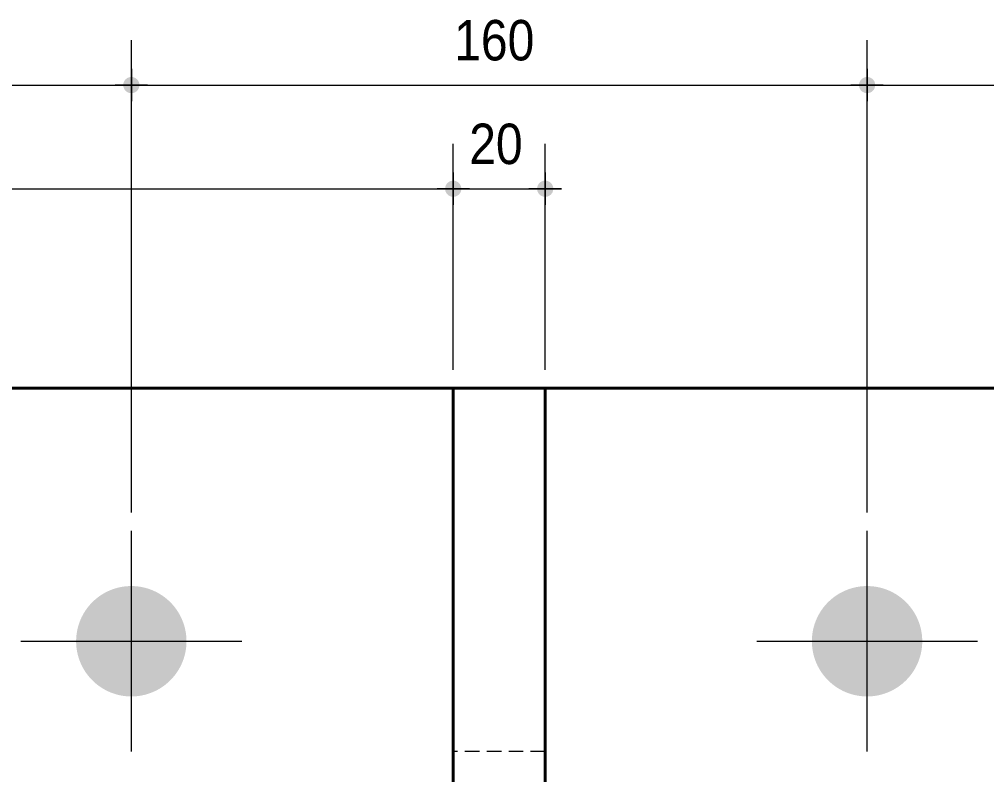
# Model space of a CAD drawing. Header units: millimetres. Extents: x 2 to 410, y 5 to 282.
# Drawn here: x 248.1 to 300.7, y 198.9 to 240 of the extents above; entities that cross this region are included whole.
import ezdxf

# ---------------------------------------------------------------- set-up
doc = ezdxf.new("R2010")
doc.units = ezdxf.units.MM
doc.linetypes.add('CACHE2', pattern=[1.190625, 0.79375, -0.396875])
for name, color, linetype, lineweight in [('Boulon', 7, 'Continuous', 0), ('Cache', 7, 'Continuous', 0), ('Cotation', 7, 'Continuous', 0), ('Piece', 2, 'Continuous', 0)]:
    doc.layers.add(name, color=color, linetype=linetype, lineweight=lineweight)
doc.styles.add('ARIAL', font='ARIAL.TTF')

# ---------------------------------------------------------------- blocks, each defined once
blk = doc.blocks.new('*A4')
at = {"layer": 'Boulon'}
for points in [[(257.186, 206.083), (257.183, 206.009), (257.178, 205.936), (257.172, 205.862), (257.164, 205.789), (257.154, 205.716), (257.142, 205.643), (257.129, 205.571), (257.114, 205.499), (257.097, 205.427), (257.078, 205.356), (257.057, 205.285), (257.035, 205.215), (257.011, 205.146), (256.985, 205.077), (256.958, 205.008), (256.929, 204.941), (256.898, 204.874), (256.866, 204.807), (256.832, 204.742), (256.797, 204.678), (256.76, 204.614), (256.721, 204.551), (256.681, 204.49), (256.639, 204.429), (256.596, 204.369), (256.551, 204.311), (256.505, 204.253), (256.458, 204.197), (256.409, 204.142), (256.359, 204.088), (256.308, 204.035), (256.255, 203.984), (256.201, 203.933), (256.146, 203.885), (256.09, 203.837), (256.032, 203.791), (255.974, 203.747), (255.914, 203.704), (255.853, 203.662), (255.791, 203.622), (255.729, 203.583), (255.665, 203.546), (255.601, 203.511), (255.535, 203.477), (255.469, 203.444), (255.402, 203.414), (255.334, 203.385), (255.266, 203.357), (255.197, 203.332), (255.127, 203.308), (255.057, 203.286), (254.987, 203.265), (254.915, 203.246), (254.844, 203.229), (254.772, 203.214), (254.699, 203.2), (254.627, 203.189), (254.554, 203.179), (254.48, 203.171), (254.407, 203.164), (254.334, 203.16), (254.26, 203.157), (254.186, 203.156), (254.113, 203.157), (254.039, 203.16), (253.966, 203.164), (253.892, 203.171), (253.819, 203.179), (253.746, 203.189), (253.674, 203.2), (253.601, 203.214), (253.529, 203.229), (253.457, 203.246), (253.386, 203.265), (253.316, 203.286), (253.245, 203.308), (253.176, 203.332), (253.107, 203.357), (253.038, 203.385), (252.971, 203.414), (252.904, 203.444), (252.838, 203.477), (252.772, 203.511), (252.708, 203.546), (252.644, 203.583), (252.581, 203.622), (252.52, 203.662), (252.459, 203.704), (252.399, 203.747), (252.341, 203.791), (252.283, 203.837), (252.227, 203.885), (252.172, 203.933), (252.118, 203.984), (252.065, 204.035), (252.014, 204.088), (251.964, 204.142), (251.915, 204.197), (251.867, 204.253), (251.821, 204.311), (251.777, 204.369), (251.734, 204.429), (251.692, 204.49), (251.652, 204.551), (251.613, 204.614), (251.576, 204.678), (251.541, 204.742), (251.507, 204.807), (251.474, 204.874), (251.444, 204.941), (251.415, 205.008), (251.387, 205.077), (251.362, 205.146), (251.338, 205.215), (251.316, 205.285), (251.295, 205.356), (251.276, 205.427), (251.259, 205.499), (251.244, 205.571), (251.231, 205.643), (251.219, 205.716), (251.209, 205.789), (251.201, 205.862), (251.195, 205.936), (251.19, 206.009), (251.187, 206.083), (251.186, 206.156), (251.187, 206.23), (251.19, 206.304), (251.195, 206.377), (251.201, 206.45), (251.209, 206.524), (251.219, 206.597), (251.231, 206.669), (251.244, 206.742), (251.259, 206.814), (251.276, 206.885), (251.295, 206.956), (251.316, 207.027), (251.338, 207.097), (251.362, 207.167), (251.387, 207.236), (251.415, 207.304), (251.444, 207.372), (251.474, 207.439), (251.507, 207.505), (251.541, 207.571), (251.576, 207.635), (251.613, 207.699), (251.652, 207.761), (251.692, 207.823), (251.734, 207.884), (251.777, 207.943), (251.821, 208.002), (251.867, 208.06), (251.915, 208.116), (251.964, 208.171), (252.014, 208.225), (252.065, 208.278), (252.118, 208.329), (252.172, 208.379), (252.227, 208.428), (252.283, 208.475), (252.341, 208.521), (252.399, 208.566), (252.459, 208.609), (252.52, 208.651), (252.581, 208.691), (252.644, 208.73), (252.708, 208.767), (252.772, 208.802), (252.838, 208.836), (252.904, 208.868), (252.971, 208.899), (253.038, 208.928), (253.107, 208.955), (253.176, 208.981), (253.245, 209.005), (253.316, 209.027), (253.386, 209.048), (253.457, 209.066), (253.529, 209.083), (253.601, 209.099), (253.674, 209.112), (253.746, 209.124), (253.819, 209.134), (253.892, 209.142), (253.966, 209.148), (254.039, 209.153), (254.113, 209.155), (254.186, 209.156), (254.26, 209.155), (254.334, 209.153), (254.407, 209.148), (254.48, 209.142), (254.554, 209.134), (254.627, 209.124), (254.699, 209.112), (254.772, 209.099), (254.844, 209.083), (254.915, 209.066), (254.987, 209.048), (255.057, 209.027), (255.127, 209.005), (255.197, 208.981), (255.266, 208.955), (255.334, 208.928), (255.402, 208.899), (255.469, 208.868), (255.535, 208.836), (255.601, 208.802), (255.665, 208.767), (255.729, 208.73), (255.791, 208.691), (255.853, 208.651), (255.914, 208.609), (255.974, 208.566), (256.032, 208.521), (256.09, 208.475), (256.146, 208.428), (256.201, 208.379), (256.255, 208.329), (256.308, 208.278), (256.359, 208.225), (256.409, 208.171), (256.458, 208.116), (256.505, 208.06), (256.551, 208.002), (256.596, 207.943), (256.639, 207.884), (256.681, 207.823), (256.721, 207.761), (256.76, 207.699), (256.797, 207.635), (256.832, 207.571), (256.866, 207.505), (256.898, 207.439), (256.929, 207.372), (256.958, 207.304), (256.985, 207.236), (257.011, 207.167), (257.035, 207.097), (257.057, 207.027), (257.078, 206.956), (257.097, 206.885), (257.114, 206.814), (257.129, 206.742), (257.142, 206.669), (257.154, 206.597), (257.164, 206.524), (257.172, 206.45), (257.178, 206.377), (257.183, 206.304), (257.186, 206.23), (257.186, 206.156)], [(297.186, 206.083), (297.183, 206.009), (297.178, 205.936), (297.172, 205.862), (297.164, 205.789), (297.154, 205.716), (297.142, 205.643), (297.129, 205.571), (297.114, 205.499), (297.097, 205.427), (297.078, 205.356), (297.057, 205.285), (297.035, 205.215), (297.011, 205.146), (296.985, 205.077), (296.958, 205.008), (296.929, 204.941), (296.898, 204.874), (296.866, 204.807), (296.832, 204.742), (296.797, 204.678), (296.76, 204.614), (296.721, 204.551), (296.681, 204.49), (296.639, 204.429), (296.596, 204.369), (296.551, 204.311), (296.505, 204.253), (296.458, 204.197), (296.409, 204.142), (296.359, 204.088), (296.308, 204.035), (296.255, 203.984), (296.201, 203.933), (296.146, 203.885), (296.09, 203.837), (296.032, 203.791), (295.974, 203.747), (295.914, 203.704), (295.853, 203.662), (295.791, 203.622), (295.729, 203.583), (295.665, 203.546), (295.601, 203.511), (295.535, 203.477), (295.469, 203.444), (295.402, 203.414), (295.334, 203.385), (295.266, 203.357), (295.197, 203.332), (295.127, 203.308), (295.057, 203.286), (294.987, 203.265), (294.915, 203.246), (294.844, 203.229), (294.772, 203.214), (294.699, 203.2), (294.627, 203.189), (294.554, 203.179), (294.48, 203.171), (294.407, 203.164), (294.334, 203.16), (294.26, 203.157), (294.186, 203.156), (294.113, 203.157), (294.039, 203.16), (293.966, 203.164), (293.892, 203.171), (293.819, 203.179), (293.746, 203.189), (293.674, 203.2), (293.601, 203.214), (293.529, 203.229), (293.457, 203.246), (293.386, 203.265), (293.316, 203.286), (293.245, 203.308), (293.176, 203.332), (293.107, 203.357), (293.038, 203.385), (292.971, 203.414), (292.904, 203.444), (292.838, 203.477), (292.772, 203.511), (292.708, 203.546), (292.644, 203.583), (292.581, 203.622), (292.52, 203.662), (292.459, 203.704), (292.399, 203.747), (292.341, 203.791), (292.283, 203.837), (292.227, 203.885), (292.172, 203.933), (292.118, 203.984), (292.065, 204.035), (292.014, 204.088), (291.964, 204.142), (291.915, 204.197), (291.867, 204.253), (291.821, 204.311), (291.777, 204.369), (291.734, 204.429), (291.692, 204.49), (291.652, 204.551), (291.613, 204.614), (291.576, 204.678), (291.541, 204.742), (291.507, 204.807), (291.474, 204.874), (291.444, 204.941), (291.415, 205.008), (291.387, 205.077), (291.362, 205.146), (291.338, 205.215), (291.316, 205.285), (291.295, 205.356), (291.276, 205.427), (291.259, 205.499), (291.244, 205.571), (291.231, 205.643), (291.219, 205.716), (291.209, 205.789), (291.201, 205.862), (291.195, 205.936), (291.19, 206.009), (291.187, 206.083), (291.186, 206.156), (291.187, 206.23), (291.19, 206.304), (291.195, 206.377), (291.201, 206.45), (291.209, 206.524), (291.219, 206.597), (291.231, 206.669), (291.244, 206.742), (291.259, 206.814), (291.276, 206.885), (291.295, 206.956), (291.316, 207.027), (291.338, 207.097), (291.362, 207.167), (291.387, 207.236), (291.415, 207.304), (291.444, 207.372), (291.474, 207.439), (291.507, 207.505), (291.541, 207.571), (291.576, 207.635), (291.613, 207.699), (291.652, 207.761), (291.692, 207.823), (291.734, 207.884), (291.777, 207.943), (291.821, 208.002), (291.867, 208.06), (291.915, 208.116), (291.964, 208.171), (292.014, 208.225), (292.065, 208.278), (292.118, 208.329), (292.172, 208.379), (292.227, 208.428), (292.283, 208.475), (292.341, 208.521), (292.399, 208.566), (292.459, 208.609), (292.52, 208.651), (292.581, 208.691), (292.644, 208.73), (292.708, 208.767), (292.772, 208.802), (292.838, 208.836), (292.904, 208.868), (292.971, 208.899), (293.038, 208.928), (293.107, 208.955), (293.176, 208.981), (293.245, 209.005), (293.316, 209.027), (293.386, 209.048), (293.457, 209.066), (293.529, 209.083), (293.601, 209.099), (293.674, 209.112), (293.746, 209.124), (293.819, 209.134), (293.892, 209.142), (293.966, 209.148), (294.039, 209.153), (294.113, 209.155), (294.186, 209.156), (294.26, 209.155), (294.334, 209.153), (294.407, 209.148), (294.48, 209.142), (294.554, 209.134), (294.627, 209.124), (294.699, 209.112), (294.772, 209.099), (294.844, 209.083), (294.915, 209.066), (294.987, 209.048), (295.057, 209.027), (295.127, 209.005), (295.197, 208.981), (295.266, 208.955), (295.334, 208.928), (295.402, 208.899), (295.469, 208.868), (295.535, 208.836), (295.601, 208.802), (295.665, 208.767), (295.729, 208.73), (295.791, 208.691), (295.853, 208.651), (295.914, 208.609), (295.974, 208.566), (296.032, 208.521), (296.09, 208.475), (296.146, 208.428), (296.201, 208.379), (296.255, 208.329), (296.308, 208.278), (296.359, 208.225), (296.409, 208.171), (296.458, 208.116), (296.505, 208.06), (296.551, 208.002), (296.596, 207.943), (296.639, 207.884), (296.681, 207.823), (296.721, 207.761), (296.76, 207.699), (296.797, 207.635), (296.832, 207.571), (296.866, 207.505), (296.898, 207.439), (296.929, 207.372), (296.958, 207.304), (296.985, 207.236), (297.011, 207.167), (297.035, 207.097), (297.057, 207.027), (297.078, 206.956), (297.097, 206.885), (297.114, 206.814), (297.129, 206.742), (297.142, 206.669), (297.154, 206.597), (297.164, 206.524), (297.172, 206.45), (297.178, 206.377), (297.183, 206.304), (297.186, 206.23), (297.186, 206.156)]]:
    blk.add_hatch(color=256, dxfattribs=at).paths.add_polyline_path(points, flags=17)
at = {"layer": 'Boulon', "linetype": 'Continuous', "lineweight": 0}
for p, q in [((254.188, 200.156), (254.188, 212.156)), ((294.188, 200.156), (294.188, 212.156)), ((248.188, 206.156), (260.188, 206.156)), ((288.188, 206.156), (300.188, 206.156))]:
    blk.add_line(p, q, dxfattribs=at)
blk = doc.blocks.new('*A6')
at = {"layer": 'Cache', "color": 7, "linetype": 'CACHE2', "lineweight": 20}
blk.add_line((276.687296, 219.90632), (271.687296, 219.90632), dxfattribs=at)
at = {"layer": 'Piece', "color": 2, "linetype": 'Continuous', "lineweight": 40}
for p, q in [((271.687296, 219.90632), (204.187215, 219.90632)), ((344.187215, 219.90632), (276.687296, 219.90632))]:
    blk.add_line(p, q, dxfattribs=at)
blk = doc.blocks.new('*A7')
at = {"layer": 'Cache', "color": 7, "linetype": 'CACHE2', "lineweight": 20}
for p, q in [((276.687296, 200.157532), (271.687296, 200.157532)), ((271.687296, 195.329976), (276.687296, 195.329976))]:
    blk.add_line(p, q, dxfattribs=at)
at = {"layer": 'Piece', "color": 2, "linetype": 'Continuous', "lineweight": 40}
for p, q in [((276.687296, 219.905401), (271.687296, 219.905401)), ((271.687296, 219.905401), (271.687296, 181.636649)), ((276.687296, 181.636649), (276.687296, 219.905401)), ((271.687296, 186.425782), (276.687296, 186.425782)), ((271.687296, 181.636649), (276.687296, 181.636649))]:
    blk.add_line(p, q, dxfattribs=at)
blk = doc.blocks.new('*A24')
at = {"layer": 'Cotation'}
blk.add_hatch(color=256, dxfattribs=at).paths.add_polyline_path([(271.666, 230.311), (271.644, 230.312), (271.623, 230.315), (271.601, 230.318), (271.58, 230.323), (271.56, 230.329), (271.539, 230.336), (271.519, 230.344), (271.499, 230.352), (271.48, 230.362), (271.461, 230.373), (271.443, 230.384), (271.425, 230.397), (271.408, 230.41), (271.392, 230.424), (271.376, 230.439), (271.361, 230.455), (271.347, 230.471), (271.334, 230.488), (271.321, 230.506), (271.31, 230.524), (271.299, 230.543), (271.29, 230.562), (271.281, 230.582), (271.273, 230.602), (271.266, 230.622), (271.26, 230.643), (271.256, 230.664), (271.252, 230.685), (271.249, 230.707), (271.248, 230.728), (271.247, 230.75), (271.248, 230.772), (271.249, 230.793), (271.252, 230.815), (271.256, 230.836), (271.26, 230.857), (271.266, 230.878), (271.273, 230.898), (271.281, 230.918), (271.29, 230.938), (271.299, 230.957), (271.31, 230.976), (271.321, 230.994), (271.334, 231.012), (271.347, 231.029), (271.361, 231.046), (271.376, 231.061), (271.392, 231.076), (271.408, 231.09), (271.425, 231.103), (271.443, 231.116), (271.461, 231.127), (271.48, 231.138), (271.499, 231.148), (271.519, 231.157), (271.539, 231.164), (271.56, 231.171), (271.58, 231.177), (271.601, 231.182), (271.623, 231.185), (271.644, 231.188), (271.666, 231.19), (271.687, 231.19), (271.709, 231.19), (271.73, 231.188), (271.752, 231.185), (271.773, 231.182), (271.794, 231.177), (271.815, 231.171), (271.836, 231.164), (271.856, 231.157), (271.875, 231.148), (271.895, 231.138), (271.914, 231.127), (271.932, 231.116), (271.949, 231.103), (271.966, 231.09), (271.983, 231.076), (271.998, 231.061), (272.013, 231.046), (272.027, 231.029), (272.041, 231.012), (272.053, 230.994), (272.065, 230.976), (272.075, 230.957), (272.085, 230.938), (272.094, 230.918), (272.102, 230.898), (272.108, 230.878), (272.114, 230.857), (272.119, 230.836), (272.123, 230.815), (272.125, 230.793), (272.127, 230.772), (272.127, 230.75), (272.127, 230.728), (272.125, 230.707), (272.123, 230.685), (272.119, 230.664), (272.114, 230.643), (272.108, 230.622), (272.102, 230.602), (272.094, 230.582), (272.085, 230.562), (272.075, 230.543), (272.065, 230.524), (272.053, 230.506), (272.041, 230.488), (272.027, 230.471), (272.013, 230.455), (271.998, 230.439), (271.983, 230.424), (271.966, 230.41), (271.949, 230.397), (271.932, 230.384), (271.914, 230.373), (271.895, 230.362), (271.875, 230.352), (271.856, 230.344), (271.836, 230.336), (271.815, 230.329), (271.794, 230.323), (271.773, 230.318), (271.752, 230.315), (271.73, 230.312), (271.709, 230.311), (271.687, 230.31)], flags=17)
at = {"layer": 'Cotation', "linetype": 'Continuous', "lineweight": 0}
for p, q in [((271.687, 220.905), (271.687, 233.19)), ((271.687, 231.63), (271.687, 229.87)), ((204.187, 230.75), (271.687, 230.75)), ((272.567, 230.75), (270.807, 230.75)), ((271.687, 230.75), (272.567, 230.75))]:
    blk.add_line(p, q, dxfattribs=at)
at = {"layer": 'Cotation'}
blk.add_point((271.687, 230.75), dxfattribs=at)
blk = doc.blocks.new('*A25')
at = {"layer": 'Cotation'}
for points in [[(271.666, 230.311), (271.644, 230.312), (271.623, 230.315), (271.601, 230.318), (271.58, 230.323), (271.56, 230.329), (271.539, 230.336), (271.519, 230.344), (271.499, 230.352), (271.48, 230.362), (271.461, 230.373), (271.443, 230.384), (271.425, 230.397), (271.408, 230.41), (271.392, 230.424), (271.376, 230.439), (271.361, 230.455), (271.347, 230.471), (271.334, 230.488), (271.321, 230.506), (271.31, 230.524), (271.299, 230.543), (271.29, 230.562), (271.281, 230.582), (271.273, 230.602), (271.266, 230.622), (271.26, 230.643), (271.256, 230.664), (271.252, 230.685), (271.249, 230.707), (271.248, 230.728), (271.247, 230.75), (271.248, 230.772), (271.249, 230.793), (271.252, 230.815), (271.256, 230.836), (271.26, 230.857), (271.266, 230.878), (271.273, 230.898), (271.281, 230.918), (271.29, 230.938), (271.299, 230.957), (271.31, 230.976), (271.321, 230.994), (271.334, 231.012), (271.347, 231.029), (271.361, 231.046), (271.376, 231.061), (271.392, 231.076), (271.408, 231.09), (271.425, 231.103), (271.443, 231.116), (271.461, 231.127), (271.48, 231.138), (271.499, 231.148), (271.519, 231.157), (271.539, 231.164), (271.56, 231.171), (271.58, 231.177), (271.601, 231.182), (271.623, 231.185), (271.644, 231.188), (271.666, 231.19), (271.687, 231.19), (271.709, 231.19), (271.73, 231.188), (271.752, 231.185), (271.773, 231.182), (271.794, 231.177), (271.815, 231.171), (271.836, 231.164), (271.856, 231.157), (271.875, 231.148), (271.895, 231.138), (271.914, 231.127), (271.932, 231.116), (271.949, 231.103), (271.966, 231.09), (271.983, 231.076), (271.998, 231.061), (272.013, 231.046), (272.027, 231.029), (272.041, 231.012), (272.053, 230.994), (272.065, 230.976), (272.075, 230.957), (272.085, 230.938), (272.094, 230.918), (272.102, 230.898), (272.108, 230.878), (272.114, 230.857), (272.119, 230.836), (272.123, 230.815), (272.125, 230.793), (272.127, 230.772), (272.127, 230.75), (272.127, 230.728), (272.125, 230.707), (272.123, 230.685), (272.119, 230.664), (272.114, 230.643), (272.108, 230.622), (272.102, 230.602), (272.094, 230.582), (272.085, 230.562), (272.075, 230.543), (272.065, 230.524), (272.053, 230.506), (272.041, 230.488), (272.027, 230.471), (272.013, 230.455), (271.998, 230.439), (271.983, 230.424), (271.966, 230.41), (271.949, 230.397), (271.932, 230.384), (271.914, 230.373), (271.895, 230.362), (271.875, 230.352), (271.856, 230.344), (271.836, 230.336), (271.815, 230.329), (271.794, 230.323), (271.773, 230.318), (271.752, 230.315), (271.73, 230.312), (271.709, 230.311), (271.687, 230.31)], [(276.666, 230.311), (276.644, 230.312), (276.623, 230.315), (276.601, 230.318), (276.58, 230.323), (276.56, 230.329), (276.539, 230.336), (276.519, 230.344), (276.499, 230.352), (276.48, 230.362), (276.461, 230.373), (276.443, 230.384), (276.425, 230.397), (276.408, 230.41), (276.392, 230.424), (276.376, 230.439), (276.361, 230.455), (276.347, 230.471), (276.334, 230.488), (276.321, 230.506), (276.31, 230.524), (276.299, 230.543), (276.29, 230.562), (276.281, 230.582), (276.273, 230.602), (276.266, 230.622), (276.26, 230.643), (276.256, 230.664), (276.252, 230.685), (276.249, 230.707), (276.248, 230.728), (276.247, 230.75), (276.248, 230.772), (276.249, 230.793), (276.252, 230.815), (276.256, 230.836), (276.26, 230.857), (276.266, 230.878), (276.273, 230.898), (276.281, 230.918), (276.29, 230.938), (276.299, 230.957), (276.31, 230.976), (276.321, 230.994), (276.334, 231.012), (276.347, 231.029), (276.361, 231.046), (276.376, 231.061), (276.392, 231.076), (276.408, 231.09), (276.425, 231.103), (276.443, 231.116), (276.461, 231.127), (276.48, 231.138), (276.499, 231.148), (276.519, 231.157), (276.539, 231.164), (276.56, 231.171), (276.58, 231.177), (276.601, 231.182), (276.623, 231.185), (276.644, 231.188), (276.666, 231.19), (276.687, 231.19), (276.709, 231.19), (276.73, 231.188), (276.752, 231.185), (276.773, 231.182), (276.794, 231.177), (276.815, 231.171), (276.836, 231.164), (276.856, 231.157), (276.875, 231.148), (276.895, 231.138), (276.914, 231.127), (276.932, 231.116), (276.949, 231.103), (276.966, 231.09), (276.983, 231.076), (276.998, 231.061), (277.013, 231.046), (277.027, 231.029), (277.041, 231.012), (277.053, 230.994), (277.065, 230.976), (277.075, 230.957), (277.085, 230.938), (277.094, 230.918), (277.102, 230.898), (277.108, 230.878), (277.114, 230.857), (277.119, 230.836), (277.123, 230.815), (277.125, 230.793), (277.127, 230.772), (277.127, 230.75), (277.127, 230.728), (277.125, 230.707), (277.123, 230.685), (277.119, 230.664), (277.114, 230.643), (277.108, 230.622), (277.102, 230.602), (277.094, 230.582), (277.085, 230.562), (277.075, 230.543), (277.065, 230.524), (277.053, 230.506), (277.041, 230.488), (277.027, 230.471), (277.013, 230.455), (276.998, 230.439), (276.983, 230.424), (276.966, 230.41), (276.949, 230.397), (276.932, 230.384), (276.914, 230.373), (276.895, 230.362), (276.875, 230.352), (276.856, 230.344), (276.836, 230.336), (276.815, 230.329), (276.794, 230.323), (276.773, 230.318), (276.752, 230.315), (276.73, 230.312), (276.709, 230.311), (276.687, 230.31)]]:
    blk.add_hatch(color=256, dxfattribs=at).paths.add_polyline_path(points, flags=17)
at = {"layer": 'Cotation', "linetype": 'Continuous', "lineweight": 0}
for p, q in [((271.687, 220.905), (271.687, 233.19)), ((276.687, 220.905), (276.687, 233.19)), ((271.687, 231.63), (271.687, 229.87)), ((276.687, 231.63), (276.687, 229.87)), ((272.567, 230.75), (270.807, 230.75)), ((271.687, 230.75), (270.807, 230.75)), ((271.687, 230.75), (276.687, 230.75)), ((277.567, 230.75), (275.807, 230.75)), ((276.687, 230.75), (277.567, 230.75))]:
    blk.add_line(p, q, dxfattribs=at)
at = {"layer": 'Cotation'}
for p in [(271.687, 230.75), (276.687, 230.75)]:
    blk.add_point(p, dxfattribs=at)
at = {"layer": 'Cotation', "style": 'ARIAL', "width": 0.85}
blk.add_text('20', height=2.2, dxfattribs=at).set_placement((272.556, 232.09))
blk = doc.blocks.new('*A27')
at = {"layer": 'Cotation'}
for points in [[(216.666, 235.945), (216.645, 235.946), (216.623, 235.949), (216.602, 235.953), (216.581, 235.957), (216.56, 235.963), (216.54, 235.97), (216.52, 235.978), (216.5, 235.986), (216.48, 235.996), (216.462, 236.007), (216.443, 236.018), (216.426, 236.031), (216.409, 236.044), (216.392, 236.058), (216.377, 236.073), (216.362, 236.089), (216.348, 236.105), (216.334, 236.122), (216.322, 236.14), (216.31, 236.158), (216.3, 236.177), (216.29, 236.196), (216.281, 236.216), (216.274, 236.236), (216.267, 236.256), (216.261, 236.277), (216.256, 236.298), (216.253, 236.32), (216.25, 236.341), (216.248, 236.363), (216.248, 236.384), (216.248, 236.406), (216.25, 236.427), (216.253, 236.449), (216.256, 236.47), (216.261, 236.491), (216.267, 236.512), (216.274, 236.532), (216.281, 236.553), (216.29, 236.572), (216.3, 236.592), (216.31, 236.61), (216.322, 236.629), (216.334, 236.646), (216.348, 236.663), (216.362, 236.68), (216.377, 236.695), (216.392, 236.71), (216.409, 236.724), (216.426, 236.738), (216.443, 236.75), (216.462, 236.762), (216.48, 236.772), (216.5, 236.782), (216.52, 236.791), (216.54, 236.798), (216.56, 236.805), (216.581, 236.811), (216.602, 236.816), (216.623, 236.819), (216.645, 236.822), (216.666, 236.824), (216.688, 236.824), (216.709, 236.824), (216.731, 236.822), (216.752, 236.819), (216.774, 236.816), (216.795, 236.811), (216.816, 236.805), (216.836, 236.798), (216.856, 236.791), (216.876, 236.782), (216.895, 236.772), (216.914, 236.762), (216.932, 236.75), (216.95, 236.738), (216.967, 236.724), (216.983, 236.71), (216.999, 236.695), (217.014, 236.68), (217.028, 236.663), (217.041, 236.646), (217.054, 236.629), (217.065, 236.61), (217.076, 236.592), (217.086, 236.572), (217.094, 236.553), (217.102, 236.532), (217.109, 236.512), (217.115, 236.491), (217.119, 236.47), (217.123, 236.449), (217.126, 236.427), (217.127, 236.406), (217.128, 236.384), (217.127, 236.363), (217.126, 236.341), (217.123, 236.32), (217.119, 236.298), (217.115, 236.277), (217.109, 236.256), (217.102, 236.236), (217.094, 236.216), (217.086, 236.196), (217.076, 236.177), (217.065, 236.158), (217.054, 236.14), (217.041, 236.122), (217.028, 236.105), (217.014, 236.089), (216.999, 236.073), (216.983, 236.058), (216.967, 236.044), (216.95, 236.031), (216.932, 236.018), (216.914, 236.007), (216.895, 235.996), (216.876, 235.986), (216.856, 235.978), (216.836, 235.97), (216.816, 235.963), (216.795, 235.957), (216.774, 235.953), (216.752, 235.949), (216.731, 235.946), (216.709, 235.945), (216.688, 235.944)], [(254.166, 235.945), (254.145, 235.946), (254.123, 235.949), (254.102, 235.953), (254.081, 235.957), (254.06, 235.963), (254.04, 235.97), (254.02, 235.978), (254, 235.986), (253.98, 235.996), (253.962, 236.007), (253.943, 236.018), (253.926, 236.031), (253.909, 236.044), (253.892, 236.058), (253.877, 236.073), (253.862, 236.089), (253.848, 236.105), (253.834, 236.122), (253.822, 236.14), (253.811, 236.158), (253.8, 236.177), (253.79, 236.196), (253.781, 236.216), (253.774, 236.236), (253.767, 236.256), (253.761, 236.277), (253.756, 236.298), (253.753, 236.32), (253.75, 236.341), (253.748, 236.363), (253.748, 236.384), (253.748, 236.406), (253.75, 236.427), (253.753, 236.449), (253.756, 236.47), (253.761, 236.491), (253.767, 236.512), (253.774, 236.532), (253.781, 236.553), (253.79, 236.572), (253.8, 236.592), (253.811, 236.61), (253.822, 236.629), (253.834, 236.646), (253.848, 236.663), (253.862, 236.68), (253.877, 236.695), (253.892, 236.71), (253.909, 236.724), (253.926, 236.738), (253.943, 236.75), (253.962, 236.762), (253.98, 236.772), (254, 236.782), (254.02, 236.791), (254.04, 236.798), (254.06, 236.805), (254.081, 236.811), (254.102, 236.816), (254.123, 236.819), (254.145, 236.822), (254.166, 236.824), (254.188, 236.824), (254.209, 236.824), (254.231, 236.822), (254.252, 236.819), (254.274, 236.816), (254.295, 236.811), (254.316, 236.805), (254.336, 236.798), (254.356, 236.791), (254.376, 236.782), (254.395, 236.772), (254.414, 236.762), (254.432, 236.75), (254.45, 236.738), (254.467, 236.724), (254.483, 236.71), (254.499, 236.695), (254.514, 236.68), (254.528, 236.663), (254.541, 236.646), (254.554, 236.629), (254.565, 236.61), (254.576, 236.592), (254.586, 236.572), (254.594, 236.553), (254.602, 236.532), (254.609, 236.512), (254.615, 236.491), (254.619, 236.47), (254.623, 236.449), (254.626, 236.427), (254.627, 236.406), (254.628, 236.384), (254.627, 236.363), (254.626, 236.341), (254.623, 236.32), (254.619, 236.298), (254.615, 236.277), (254.609, 236.256), (254.602, 236.236), (254.594, 236.216), (254.586, 236.196), (254.576, 236.177), (254.565, 236.158), (254.554, 236.14), (254.541, 236.122), (254.528, 236.105), (254.514, 236.089), (254.499, 236.073), (254.483, 236.058), (254.467, 236.044), (254.45, 236.031), (254.432, 236.018), (254.414, 236.007), (254.395, 235.996), (254.376, 235.986), (254.356, 235.978), (254.336, 235.97), (254.316, 235.963), (254.295, 235.957), (254.274, 235.953), (254.252, 235.949), (254.231, 235.946), (254.209, 235.945), (254.188, 235.944)]]:
    blk.add_hatch(color=256, dxfattribs=at).paths.add_polyline_path(points, flags=17)
at = {"layer": 'Cotation', "linetype": 'Continuous', "lineweight": 0}
for p, q in [((216.688, 199.406), (216.688, 238.824)), ((254.188, 213.156), (254.188, 238.824)), ((216.688, 237.264), (216.688, 235.504)), ((254.188, 237.264), (254.188, 235.504)), ((217.568, 236.384), (215.808, 236.384)), ((216.688, 236.384), (215.808, 236.384)), ((216.688, 236.384), (254.188, 236.384)), ((255.068, 236.384), (253.308, 236.384)), ((254.188, 236.384), (255.068, 236.384))]:
    blk.add_line(p, q, dxfattribs=at)
at = {"layer": 'Cotation'}
for p in [(216.688, 236.384), (254.188, 236.384)]:
    blk.add_point(p, dxfattribs=at)
at = {"layer": 'Cotation', "style": 'ARIAL', "width": 0.85}
blk.add_text('150', height=2.2, dxfattribs=at).set_placement((232.99, 237.724))
blk = doc.blocks.new('*A28')
at = {"layer": 'Cotation'}
for points in [[(254.166, 235.945), (254.145, 235.946), (254.123, 235.949), (254.102, 235.953), (254.081, 235.957), (254.06, 235.963), (254.04, 235.97), (254.02, 235.978), (254, 235.986), (253.98, 235.996), (253.962, 236.007), (253.943, 236.018), (253.926, 236.031), (253.909, 236.044), (253.892, 236.058), (253.877, 236.073), (253.862, 236.089), (253.848, 236.105), (253.834, 236.122), (253.822, 236.14), (253.811, 236.158), (253.8, 236.177), (253.79, 236.196), (253.781, 236.216), (253.774, 236.236), (253.767, 236.256), (253.761, 236.277), (253.756, 236.298), (253.753, 236.32), (253.75, 236.341), (253.748, 236.363), (253.748, 236.384), (253.748, 236.406), (253.75, 236.427), (253.753, 236.449), (253.756, 236.47), (253.761, 236.491), (253.767, 236.512), (253.774, 236.532), (253.781, 236.553), (253.79, 236.572), (253.8, 236.592), (253.811, 236.61), (253.822, 236.629), (253.834, 236.646), (253.848, 236.663), (253.862, 236.68), (253.877, 236.695), (253.892, 236.71), (253.909, 236.724), (253.926, 236.738), (253.943, 236.75), (253.962, 236.762), (253.98, 236.772), (254, 236.782), (254.02, 236.791), (254.04, 236.798), (254.06, 236.805), (254.081, 236.811), (254.102, 236.816), (254.123, 236.819), (254.145, 236.822), (254.166, 236.824), (254.188, 236.824), (254.209, 236.824), (254.231, 236.822), (254.252, 236.819), (254.274, 236.816), (254.295, 236.811), (254.316, 236.805), (254.336, 236.798), (254.356, 236.791), (254.376, 236.782), (254.395, 236.772), (254.414, 236.762), (254.432, 236.75), (254.45, 236.738), (254.467, 236.724), (254.483, 236.71), (254.499, 236.695), (254.514, 236.68), (254.528, 236.663), (254.541, 236.646), (254.554, 236.629), (254.565, 236.61), (254.576, 236.592), (254.586, 236.572), (254.594, 236.553), (254.602, 236.532), (254.609, 236.512), (254.615, 236.491), (254.619, 236.47), (254.623, 236.449), (254.626, 236.427), (254.627, 236.406), (254.628, 236.384), (254.627, 236.363), (254.626, 236.341), (254.623, 236.32), (254.619, 236.298), (254.615, 236.277), (254.609, 236.256), (254.602, 236.236), (254.594, 236.216), (254.586, 236.196), (254.576, 236.177), (254.565, 236.158), (254.554, 236.14), (254.541, 236.122), (254.528, 236.105), (254.514, 236.089), (254.499, 236.073), (254.483, 236.058), (254.467, 236.044), (254.45, 236.031), (254.432, 236.018), (254.414, 236.007), (254.395, 235.996), (254.376, 235.986), (254.356, 235.978), (254.336, 235.97), (254.316, 235.963), (254.295, 235.957), (254.274, 235.953), (254.252, 235.949), (254.231, 235.946), (254.209, 235.945), (254.188, 235.944)], [(294.166, 235.945), (294.145, 235.946), (294.123, 235.949), (294.102, 235.953), (294.081, 235.957), (294.06, 235.963), (294.04, 235.97), (294.02, 235.978), (294, 235.986), (293.98, 235.996), (293.962, 236.007), (293.943, 236.018), (293.926, 236.031), (293.909, 236.044), (293.892, 236.058), (293.877, 236.073), (293.862, 236.089), (293.848, 236.105), (293.834, 236.122), (293.822, 236.14), (293.81, 236.158), (293.8, 236.177), (293.79, 236.196), (293.781, 236.216), (293.774, 236.236), (293.767, 236.256), (293.761, 236.277), (293.756, 236.298), (293.753, 236.32), (293.75, 236.341), (293.748, 236.363), (293.748, 236.384), (293.748, 236.406), (293.75, 236.427), (293.753, 236.449), (293.756, 236.47), (293.761, 236.491), (293.767, 236.512), (293.774, 236.532), (293.781, 236.553), (293.79, 236.572), (293.8, 236.592), (293.81, 236.61), (293.822, 236.629), (293.834, 236.646), (293.848, 236.663), (293.862, 236.68), (293.877, 236.695), (293.892, 236.71), (293.909, 236.724), (293.926, 236.738), (293.943, 236.75), (293.962, 236.762), (293.98, 236.772), (294, 236.782), (294.02, 236.791), (294.04, 236.798), (294.06, 236.805), (294.081, 236.811), (294.102, 236.816), (294.123, 236.819), (294.145, 236.822), (294.166, 236.824), (294.188, 236.824), (294.209, 236.824), (294.231, 236.822), (294.252, 236.819), (294.274, 236.816), (294.295, 236.811), (294.316, 236.805), (294.336, 236.798), (294.356, 236.791), (294.376, 236.782), (294.395, 236.772), (294.414, 236.762), (294.432, 236.75), (294.45, 236.738), (294.467, 236.724), (294.483, 236.71), (294.499, 236.695), (294.514, 236.68), (294.528, 236.663), (294.541, 236.646), (294.554, 236.629), (294.565, 236.61), (294.576, 236.592), (294.586, 236.572), (294.594, 236.553), (294.602, 236.532), (294.609, 236.512), (294.615, 236.491), (294.619, 236.47), (294.623, 236.449), (294.626, 236.427), (294.627, 236.406), (294.628, 236.384), (294.627, 236.363), (294.626, 236.341), (294.623, 236.32), (294.619, 236.298), (294.615, 236.277), (294.609, 236.256), (294.602, 236.236), (294.594, 236.216), (294.586, 236.196), (294.576, 236.177), (294.565, 236.158), (294.554, 236.14), (294.541, 236.122), (294.528, 236.105), (294.514, 236.089), (294.499, 236.073), (294.483, 236.058), (294.467, 236.044), (294.45, 236.031), (294.432, 236.018), (294.414, 236.007), (294.395, 235.996), (294.376, 235.986), (294.356, 235.978), (294.336, 235.97), (294.316, 235.963), (294.295, 235.957), (294.274, 235.953), (294.252, 235.949), (294.231, 235.946), (294.209, 235.945), (294.188, 235.944)]]:
    blk.add_hatch(color=256, dxfattribs=at).paths.add_polyline_path(points, flags=17)
at = {"layer": 'Cotation', "linetype": 'Continuous', "lineweight": 0}
for p, q in [((254.188, 213.156), (254.188, 238.824)), ((294.188, 213.156), (294.188, 238.824)), ((254.188, 237.264), (254.188, 235.504)), ((294.188, 237.264), (294.188, 235.504)), ((255.068, 236.384), (253.308, 236.384)), ((254.188, 236.384), (253.308, 236.384)), ((254.188, 236.384), (294.188, 236.384)), ((295.068, 236.384), (293.308, 236.384)), ((294.188, 236.384), (295.068, 236.384))]:
    blk.add_line(p, q, dxfattribs=at)
at = {"layer": 'Cotation'}
for p in [(254.188, 236.384), (294.188, 236.384)]:
    blk.add_point(p, dxfattribs=at)
at = {"layer": 'Cotation', "style": 'ARIAL', "width": 0.85}
blk.add_text('160', height=2.2, dxfattribs=at).set_placement((271.74, 237.724))
blk = doc.blocks.new('*A29')
at = {"layer": 'Cotation'}
for points in [[(294.166, 235.945), (294.145, 235.946), (294.123, 235.949), (294.102, 235.953), (294.081, 235.957), (294.06, 235.963), (294.04, 235.97), (294.02, 235.978), (294, 235.986), (293.98, 235.996), (293.962, 236.007), (293.943, 236.018), (293.926, 236.031), (293.909, 236.044), (293.892, 236.058), (293.877, 236.073), (293.862, 236.089), (293.848, 236.105), (293.834, 236.122), (293.822, 236.14), (293.81, 236.158), (293.8, 236.177), (293.79, 236.196), (293.781, 236.216), (293.774, 236.236), (293.767, 236.256), (293.761, 236.277), (293.756, 236.298), (293.753, 236.32), (293.75, 236.341), (293.748, 236.363), (293.748, 236.384), (293.748, 236.406), (293.75, 236.427), (293.753, 236.449), (293.756, 236.47), (293.761, 236.491), (293.767, 236.512), (293.774, 236.532), (293.781, 236.553), (293.79, 236.572), (293.8, 236.592), (293.81, 236.61), (293.822, 236.629), (293.834, 236.646), (293.848, 236.663), (293.862, 236.68), (293.877, 236.695), (293.892, 236.71), (293.909, 236.724), (293.926, 236.738), (293.943, 236.75), (293.962, 236.762), (293.98, 236.772), (294, 236.782), (294.02, 236.791), (294.04, 236.798), (294.06, 236.805), (294.081, 236.811), (294.102, 236.816), (294.123, 236.819), (294.145, 236.822), (294.166, 236.824), (294.188, 236.824), (294.209, 236.824), (294.231, 236.822), (294.252, 236.819), (294.274, 236.816), (294.295, 236.811), (294.316, 236.805), (294.336, 236.798), (294.356, 236.791), (294.376, 236.782), (294.395, 236.772), (294.414, 236.762), (294.432, 236.75), (294.45, 236.738), (294.467, 236.724), (294.483, 236.71), (294.499, 236.695), (294.514, 236.68), (294.528, 236.663), (294.541, 236.646), (294.554, 236.629), (294.565, 236.61), (294.576, 236.592), (294.586, 236.572), (294.594, 236.553), (294.602, 236.532), (294.609, 236.512), (294.615, 236.491), (294.619, 236.47), (294.623, 236.449), (294.626, 236.427), (294.627, 236.406), (294.628, 236.384), (294.627, 236.363), (294.626, 236.341), (294.623, 236.32), (294.619, 236.298), (294.615, 236.277), (294.609, 236.256), (294.602, 236.236), (294.594, 236.216), (294.586, 236.196), (294.576, 236.177), (294.565, 236.158), (294.554, 236.14), (294.541, 236.122), (294.528, 236.105), (294.514, 236.089), (294.499, 236.073), (294.483, 236.058), (294.467, 236.044), (294.45, 236.031), (294.432, 236.018), (294.414, 236.007), (294.395, 235.996), (294.376, 235.986), (294.356, 235.978), (294.336, 235.97), (294.316, 235.963), (294.295, 235.957), (294.274, 235.953), (294.252, 235.949), (294.231, 235.946), (294.209, 235.945), (294.188, 235.944)], [(331.666, 235.945), (331.645, 235.946), (331.623, 235.949), (331.602, 235.953), (331.581, 235.957), (331.56, 235.963), (331.54, 235.97), (331.52, 235.978), (331.5, 235.986), (331.48, 235.996), (331.462, 236.007), (331.443, 236.018), (331.426, 236.031), (331.409, 236.044), (331.392, 236.058), (331.377, 236.073), (331.362, 236.089), (331.348, 236.105), (331.334, 236.122), (331.322, 236.14), (331.311, 236.158), (331.3, 236.177), (331.29, 236.196), (331.281, 236.216), (331.274, 236.236), (331.267, 236.256), (331.261, 236.277), (331.256, 236.298), (331.253, 236.32), (331.25, 236.341), (331.248, 236.363), (331.248, 236.384), (331.248, 236.406), (331.25, 236.427), (331.253, 236.449), (331.256, 236.47), (331.261, 236.491), (331.267, 236.512), (331.274, 236.532), (331.281, 236.553), (331.29, 236.572), (331.3, 236.592), (331.311, 236.61), (331.322, 236.629), (331.334, 236.646), (331.348, 236.663), (331.362, 236.68), (331.377, 236.695), (331.392, 236.71), (331.409, 236.724), (331.426, 236.738), (331.443, 236.75), (331.462, 236.762), (331.48, 236.772), (331.5, 236.782), (331.52, 236.791), (331.54, 236.798), (331.56, 236.805), (331.581, 236.811), (331.602, 236.816), (331.623, 236.819), (331.645, 236.822), (331.666, 236.824), (331.688, 236.824), (331.709, 236.824), (331.731, 236.822), (331.752, 236.819), (331.774, 236.816), (331.795, 236.811), (331.816, 236.805), (331.836, 236.798), (331.856, 236.791), (331.876, 236.782), (331.895, 236.772), (331.914, 236.762), (331.932, 236.75), (331.95, 236.738), (331.967, 236.724), (331.983, 236.71), (331.999, 236.695), (332.014, 236.68), (332.028, 236.663), (332.041, 236.646), (332.054, 236.629), (332.065, 236.61), (332.076, 236.592), (332.086, 236.572), (332.094, 236.553), (332.102, 236.532), (332.109, 236.512), (332.115, 236.491), (332.119, 236.47), (332.123, 236.449), (332.126, 236.427), (332.127, 236.406), (332.128, 236.384), (332.127, 236.363), (332.126, 236.341), (332.123, 236.32), (332.119, 236.298), (332.115, 236.277), (332.109, 236.256), (332.102, 236.236), (332.094, 236.216), (332.086, 236.196), (332.076, 236.177), (332.065, 236.158), (332.054, 236.14), (332.041, 236.122), (332.028, 236.105), (332.014, 236.089), (331.999, 236.073), (331.983, 236.058), (331.967, 236.044), (331.95, 236.031), (331.932, 236.018), (331.914, 236.007), (331.895, 235.996), (331.876, 235.986), (331.856, 235.978), (331.836, 235.97), (331.816, 235.963), (331.795, 235.957), (331.774, 235.953), (331.752, 235.949), (331.731, 235.946), (331.709, 235.945), (331.688, 235.944)]]:
    blk.add_hatch(color=256, dxfattribs=at).paths.add_polyline_path(points, flags=17)
at = {"layer": 'Cotation', "linetype": 'Continuous', "lineweight": 0}
for p, q in [((294.188, 213.156), (294.188, 238.824)), ((331.688, 199.406), (331.688, 238.824)), ((294.188, 237.264), (294.188, 235.504)), ((331.688, 237.264), (331.688, 235.504)), ((295.068, 236.384), (293.308, 236.384)), ((294.188, 236.384), (293.308, 236.384)), ((294.188, 236.384), (331.688, 236.384)), ((332.568, 236.384), (330.808, 236.384)), ((331.688, 236.384), (332.568, 236.384))]:
    blk.add_line(p, q, dxfattribs=at)
at = {"layer": 'Cotation'}
for p in [(294.188, 236.384), (331.688, 236.384)]:
    blk.add_point(p, dxfattribs=at)
at = {"layer": 'Cotation', "style": 'ARIAL', "width": 0.85}
blk.add_text('150', height=2.2, dxfattribs=at).set_placement((310.49, 237.724))

msp = doc.modelspace()

# ---------------------------------------------------------------- block references
at = {"lineweight": 0}
for name in ['*A27', '*A28', '*A29', '*A24', '*A25', '*A6', '*A7', '*A4']:
    msp.add_blockref(name, (0, 0), dxfattribs=at)

doc.saveas('drawing.dxf')
